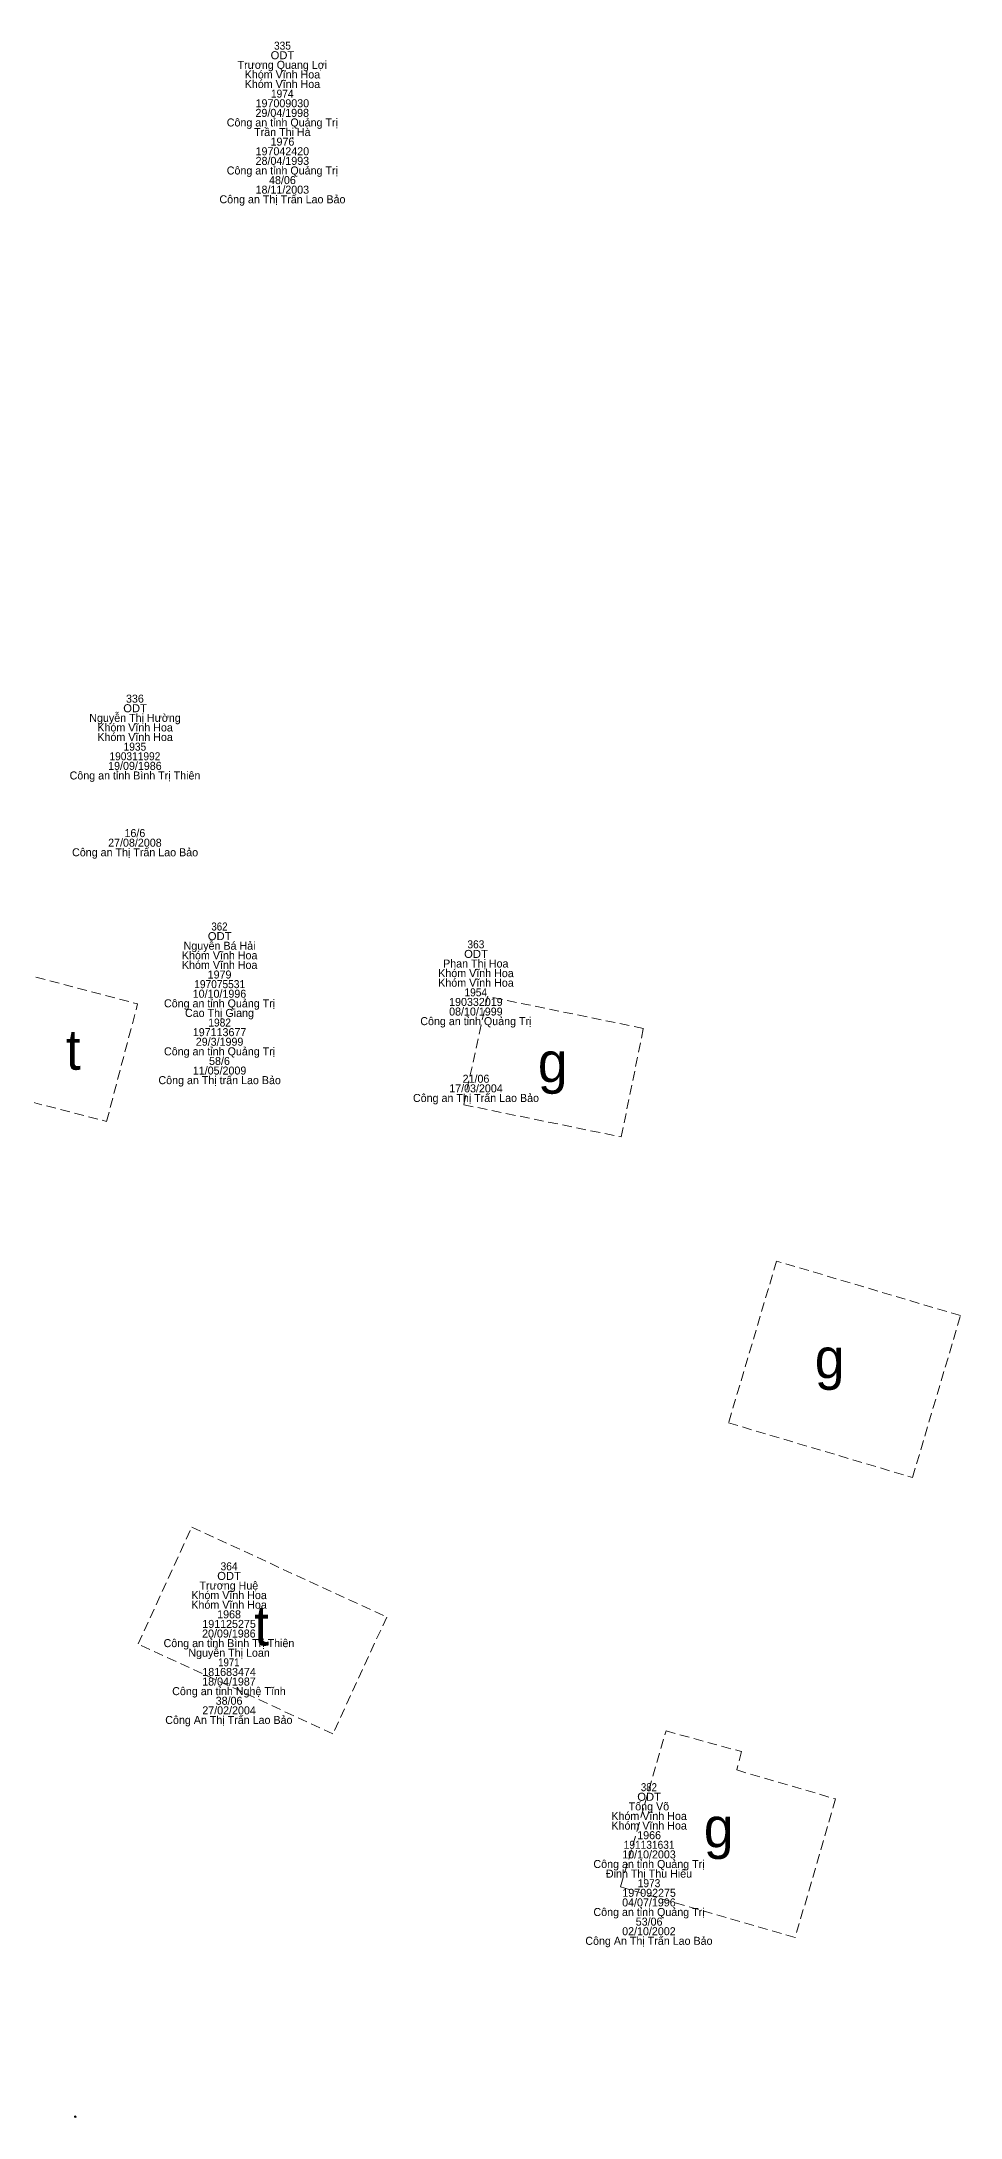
# Model space of a CAD drawing. Header units: metres. Extents: x 537497 to 538007, y 1836993 to 1837512.
# Drawn here: x 537935 to 537981, y 1837000.2 to 1837104 of the extents above; entities that cross this region are included whole.
import ezdxf
from ezdxf.enums import TextEntityAlignment as Align

# ---------------------------------------------------------------- set-up
doc = ezdxf.new("R2010")
doc.units = ezdxf.units.M
doc.header["$LTSCALE"] = 0.16
doc.header["$PDMODE"] = 32
doc.header["$PDSIZE"] = 0.08
doc.linetypes.add('MEDIUM_DASHED', pattern=[4.5, 3, -1.5])
for name, color, linetype, lineweight in [('14', 7, 'MEDIUM_DASHED', 13), ('16', 7, 'Continuous', 13), ('6', 7, 'Continuous', 13)]:
    doc.layers.add(name, color=color, linetype=linetype, lineweight=lineweight)
doc.layers.add('15', color=7, linetype='Continuous')

msp = doc.modelspace()

# ---------------------------------------------------------------- linework, layer by layer
at = {"layer": '14'}
msp.add_line((537933.32, 1837057.61), (537939.8, 1837055.9), dxfattribs=at)
msp.add_lwpolyline([(537933.32, 1837057.61), (537931.76, 1837051.7), (537938.25, 1837050.03), (537939.8, 1837055.9)], dxfattribs=at)
for points in [[(537957.3, 1837056.27), (537956.11, 1837050.86), (537963.99, 1837049.25), (537965.1, 1837054.68)], [(537969.36, 1837034.96), (537978.56, 1837032.23), (537980.96, 1837040.32), (537971.76, 1837043.05)], [(537949.57, 1837019.42), (537939.82, 1837023.91), (537942.51, 1837029.75), (537952.26, 1837025.25)], [(537966.23, 1837019.56), (537970, 1837018.53), (537969.77, 1837017.61), (537974.71, 1837016.16), (537972.69, 1837009.23), (537963.96, 1837011.77)]]:
    msp.add_lwpolyline(points, close=True, dxfattribs=at)
at = {"layer": '6'}
msp.add_point((537936.68, 1837000.28), dxfattribs=at)

# ---------------------------------------------------------------- texts
at = {"layer": '15'}
for s, width, p in [('335', 0.95, (537947.045, 1837103.6)), ('ODT', 1.05, (537947.045, 1837103.12)), ('1974', 0.95, (537947.035, 1837101.2)), ('ODT', 1.05, (537939.675, 1837070.48)), ('190311992', 0.95, (537939.665, 1837068.08)), ('1935', 0.95, (537939.665, 1837068.56)), ('ODT', 1.05, (537943.905, 1837059.09)), ('362', 0.9, (537943.895, 1837059.57)), ('ODT', 1.05, (537956.725, 1837058.2)), ('363', 0.95, (537956.72, 1837058.68)), ('197075531', 0.95, (537943.905, 1837056.69)), ('1954', 0.95, (537956.715, 1837056.28)), ('1982', 0.95, (537943.905, 1837054.77)), ('364', 0.95, (537944.375, 1837027.59)), ('ODT', 1.05, (537944.375, 1837027.11)), ('1971', 0.9, (537944.365, 1837022.79)), ('382', 0.9, (537965.375, 1837016.55)), ('ODT', 1.05, (537965.385, 1837016.07)), ('191131631', 0.95, (537965.385, 1837013.67)), ('1973', 0.95, (537965.38, 1837011.75))]:
    msp.add_text(s, height=0.4, dxfattribs=dict(at, width=width)).set_placement(p, align=Align.CENTER)
for s, p in [('Trương Quang Lợi', (537947.04, 1837102.64)), ('Khóm Vĩnh Hoa', (537947.045, 1837102.16)), ('Khóm Vĩnh Hoa', (537947.045, 1837101.68)), ('29/04/1998', (537947.035, 1837100.24)), ('197009030', (537947.04, 1837100.72)), ('Công an tỉnh Quảng Trị', (537947.04, 1837099.76)), ('Trần Thị Hà', (537947.04, 1837099.28)), ('197042420', (537947.04, 1837098.32)), ('1976', (537947.045, 1837098.8)), ('Công an tỉnh Quảng Trị', (537947.04, 1837097.36)), ('28/04/1993', (537947.04, 1837097.84)), ('18/11/2003', (537947.04, 1837096.4)), ('48/06', (537947.045, 1837096.88)), ('Công an Thị Trấn Lao Bảo', (537947.045, 1837095.92)), ('336', (537939.665, 1837070.96)), ('Nguyễn Thị Hường', (537939.67, 1837070)), ('Khóm Vĩnh Hoa', (537939.675, 1837069.52)), ('Khóm Vĩnh Hoa', (537939.675, 1837069.04)), ('Công an tỉnh Bình Trị Thiên', (537939.67, 1837067.12)), ('19/09/1986', (537939.665, 1837067.6)), ('16/6', (537939.665, 1837064.24)), ('Công an Thị Trấn Lao Bảo', (537939.675, 1837063.28)), ('27/08/2008', (537939.665, 1837063.76)), ('Nguyễn Bá Hải', (537943.9, 1837058.61)), ('Khóm Vĩnh Hoa', (537943.905, 1837058.13)), ('Khóm Vĩnh Hoa', (537943.905, 1837057.65)), ('Phan Thị Hoa', (537956.715, 1837057.72)), ('1979', (537943.9, 1837057.17)), ('Khóm Vĩnh Hoa', (537956.725, 1837057.24)), ('Khóm Vĩnh Hoa', (537956.725, 1837056.76)), ('Công an tỉnh Quảng Trị', (537943.9, 1837055.73)), ('10/10/1996', (537943.895, 1837056.21)), ('190332019', (537956.72, 1837055.8)), ('Cao Thị Giang', (537943.895, 1837055.25)), ('Công an tỉnh Quảng Trị', (537956.72, 1837054.84)), ('08/10/1999', (537956.72, 1837055.32)), ('197113677', (537943.9, 1837054.29)), ('29/3/1999', (537943.9, 1837053.81)), ('Công an tỉnh Quảng Trị', (537943.9, 1837053.33)), ('58/6', (537943.895, 1837052.85)), ('Công an Thị trấn Lao Bảo', (537943.905, 1837051.89)), ('11/05/2009', (537943.9, 1837052.37)), ('17/03/2004', (537956.725, 1837051.48)), ('21/06', (537956.725, 1837051.96)), ('Công an Thị Trấn Lao Bảo', (537956.725, 1837051)), ('Trương Huệ', (537944.365, 1837026.63)), ('Khóm Vĩnh Hoa', (537944.375, 1837026.15)), ('Khóm Vĩnh Hoa', (537944.375, 1837025.67)), ('191125275', (537944.375, 1837024.71)), ('1968', (537944.375, 1837025.19)), ('Công an tỉnh Bình Trị Thiên', (537944.37, 1837023.75)), ('20/09/1986', (537944.365, 1837024.23)), ('Nguyễn Thị Loan', (537944.375, 1837023.27)), ('Công an tỉnh Nghệ Tĩnh', (537944.37, 1837021.35)), ('18/04/1987', (537944.37, 1837021.83)), ('181683474', (537944.375, 1837022.31)), ('27/02/2004', (537944.375, 1837020.39)), ('38/06', (537944.375, 1837020.87)), ('Công An Thị Trấn Lao Bảo', (537944.365, 1837019.91)), ('Khóm Vĩnh Hoa', (537965.385, 1837015.11)), ('Tống Võ', (537965.375, 1837015.59)), ('Khóm Vĩnh Hoa', (537965.385, 1837014.63)), ('1966', (537965.385, 1837014.15)), ('10/10/2003', (537965.38, 1837013.19)), ('Công an tỉnh Quảng Trị', (537965.38, 1837012.71)), ('Đinh Thị Thu Hiếu', (537965.38, 1837012.23)), ('197092275', (537965.385, 1837011.27)), ('Công an tỉnh Quảng Trị', (537965.38, 1837010.31)), ('04/07/1996', (537965.375, 1837010.79)), ('Công An Thị Trấn Lao Bảo', (537965.375, 1837008.87)), ('02/10/2002', (537965.375, 1837009.35)), ('53/06', (537965.385, 1837009.83))]:
    msp.add_text(s, height=0.4, dxfattribs=at).set_placement(p, align=Align.CENTER)
at = {"layer": '16'}
for s, p in [('t', (537936.21, 1837052.61)), ('g', (537959.82, 1837051.99)), ('g', (537973.67, 1837037.19)), ('t', (537945.63, 1837023.83)), ('g', (537968.12, 1837013.74))]:
    msp.add_text(s, height=2, dxfattribs=at).set_placement(p)

doc.saveas('drawing.dxf')
